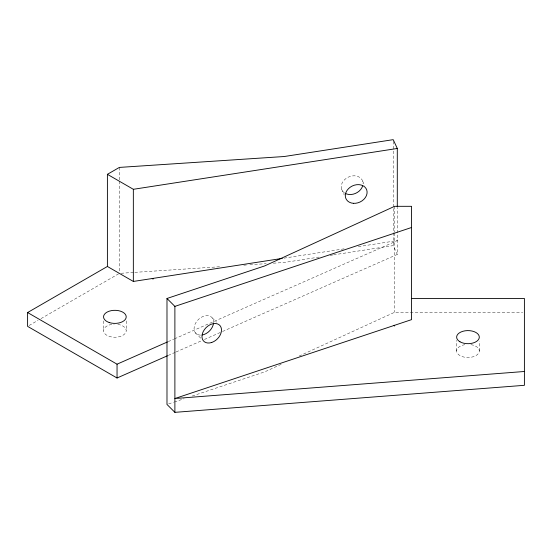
<?xml version="1.0" encoding="UTF-8"?>
<svg xmlns="http://www.w3.org/2000/svg" width="552" height="552" viewBox="0 0 552 552"><rect width="100%" height="100%" fill="white"/><g stroke="black" fill="none" stroke-linecap="round" stroke-linejoin="round"><path stroke-width="0.41" stroke-dasharray="2.76 2.07" d="M456.628 350.968L456.628 340.398M479.315 350.968L479.315 341.212M29.09 325.501L38.047 320.332M41.027 318.607L118.625 273.813M281.154 364.334L264.725 371.869L192.234 396.032M299.149 356.074L394.618 312.28L522.682 312.28M168.215 341.619L173.721 339.19M174.515 338.838L397.295 240.61L357.268 246.806M168.215 355.44L175.301 352.314M176.088 351.969L201.28 340.86M204.426 339.473L221.745 331.835M222.532 331.49L397.295 254.431L397.295 207.883M168.615 403.905L173.5 402.277M174.322 402.001L184.092 398.744M284.018 258.136L344.489 248.779M319.118 257.08L284.197 262.483L273.04 263.221M330.186 255.369L332.739 254.976M333.594 254.845L393.21 245.619L397.295 254.431M121.088 273.268L133.963 272.412M134.826 272.357L221.531 266.63M243.853 265.153L246.427 264.981M249.856 264.753L266.167 263.677M212.292 317.931L216.55 322.182M195.367 332.787L200.838 338.259M362.643 181.159L364.686 185.562M341.584 189.184L344.31 195.063M394.618 206.317L394.618 232.157M394.618 233.02L394.618 312.28M393.21 141.374L393.21 207.711M393.21 208.573L393.21 245.619M126.222 320.926L126.222 330.682M119.37 167.415L119.37 180.332M119.37 181.194L119.37 271.653M103.541 320.926L103.541 330.682M470.911 344.641A11.344 6.548 0 0 1 477.266 354.722A11.344 6.548 0 0 1 458.684 354.722A11.344 6.548 0 0 1 465.039 344.641M200.493 335.133A11.288 7.983 -45 0 1 194.318 326.404A11.288 7.983 -45 0 1 204.964 315.827A11.288 7.983 -45 0 1 213.603 322.099M117.817 324.355A11.344 6.548 0 0 1 123.724 334.781A11.344 6.548 0 0 1 104.818 333.705A11.344 6.548 0 0 1 114.14 324.148M344.407 192.883A11.288 8.901 -24.9 0 1 347.939 177.302A11.288 8.901 -24.9 0 1 363.016 183.485"/><path stroke-width="0.83" d="M133.343 281.444L133.343 189.302L107.398 174.322L107.398 266.471L133.343 281.444L282.313 258.398M107.398 174.322L119.37 167.415L284.197 156.52L393.21 139.656L397.295 148.467L397.295 207.028M167.428 355.785L117.045 378.003L27.6 326.363L27.6 312.542L107.398 266.471M27.6 312.542L117.045 364.182L167.428 341.964M411.544 298.459L524.4 298.459L524.4 385.31L174.887 412.344L166.987 404.443L166.987 298.48L264.725 265.898L394.618 206.317L411.544 206.317L411.544 319.642L174.887 398.523L524.4 371.489M166.987 298.48L174.887 306.381L411.544 227.493M133.343 189.302L397.295 148.467M152.221 278.525L153.139 279.057L152.849 278.429M394.052 325.473L394.618 326.032L394.618 325.28M174.887 306.381L174.887 412.344M117.045 364.182L117.045 378.003M213.569 322.913A11.288 7.983 -45 0 1 202.135 335.002M362.643 185.927A11.288 8.901 -24.9 0 1 345.103 193.317M459.954 341.778A11.344 6.548 0 0 0 478.929 338.838A11.344 6.548 0 0 0 465.039 330.82A11.344 6.548 0 0 0 459.954 341.778M211.733 342.475A11.288 7.983 -45 0 0 220.193 325.832A11.288 7.983 -45 0 0 203.267 331.476A11.288 7.983 -45 0 0 211.733 342.475M109.206 322.527A11.344 6.548 0 0 0 126.222 316.862A11.344 6.548 0 0 0 109.206 311.19A11.344 6.548 0 0 0 109.206 322.527M353.383 203.322A11.288 8.901 -24.9 0 0 366.735 189.971A11.288 8.901 -24.9 0 0 348.498 188.66A11.288 8.901 -24.9 0 0 353.383 203.322"/></g></svg>
